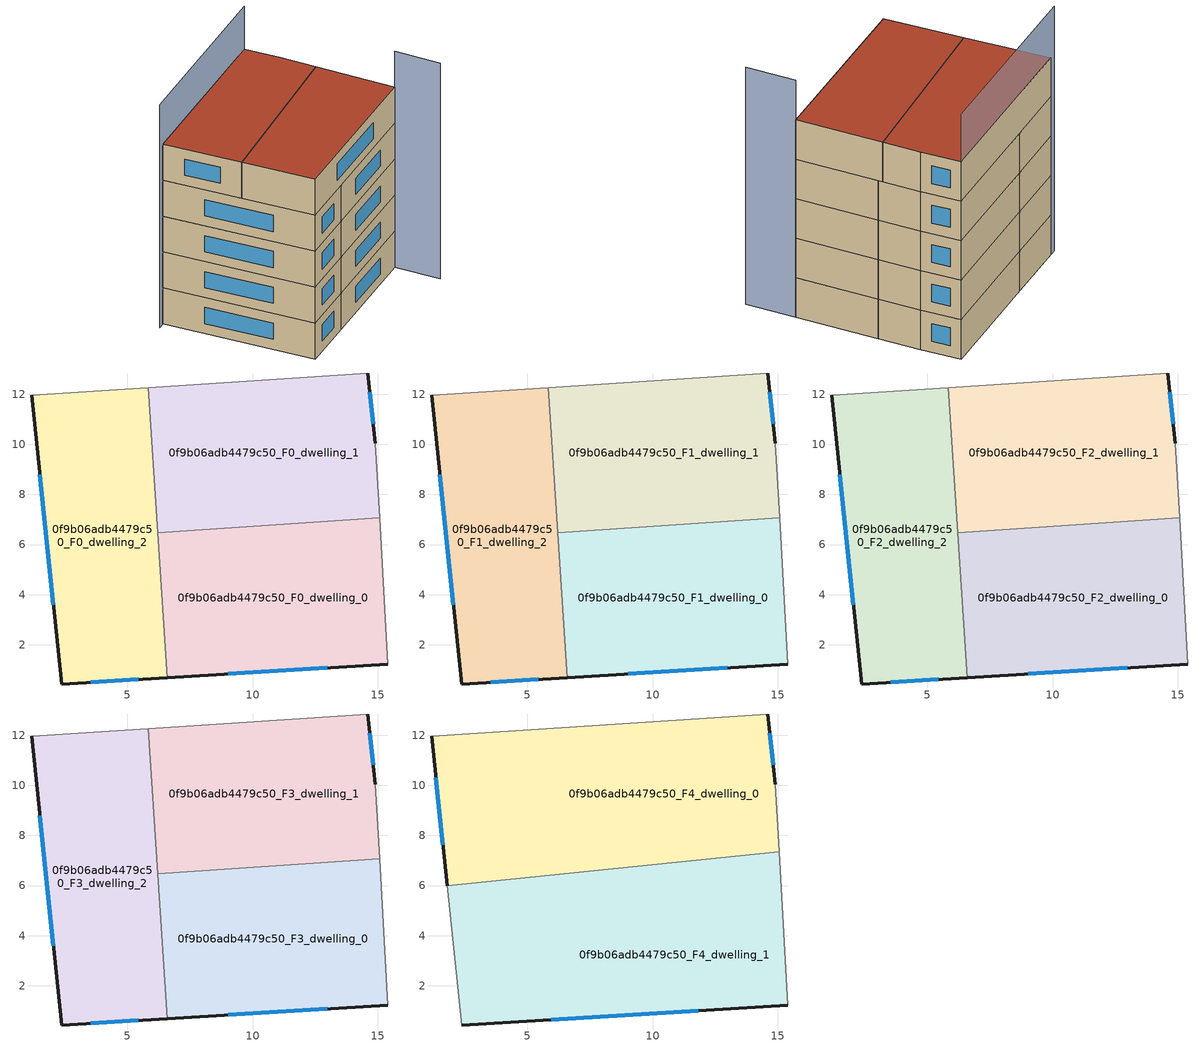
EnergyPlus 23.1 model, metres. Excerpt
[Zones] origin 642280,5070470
0f9b06adb4479c50_F0_dwelling_0
 floor ground (EU_floor_Construction): 15.06,7.07 15.39,1.24 6.6,0.7 6.22,6.47 z0
 wall outside (EU_wall_Construction): 6.6,0.7 15.39,1.24 z0:3
 wall adiabatic (EU_wall_Construction): 15.39,1.24 15.06,7.07 z0:3
 wall to 0f9b06adb4479c50_F0_dwelling_1 (EU_wall_Construction): 15.06,7.07 6.22,6.47 z0:3
 wall to 0f9b06adb4479c50_F0_dwelling_2 (EU_wall_Construction): 6.22,6.47 6.6,0.7 z0:3
 window (EU_Window_Construction): 9.02,0.85 12.97,1.09 z0.83:2.17
0f9b06adb4479c50_F0_dwelling_1
 floor ground (EU_floor_Construction): 14.6,12.84 14.9,10.04 15.06,7.07 6.22,6.47 5.83,12.26 z0
 wall outside (EU_wall_Construction): 14.9,10.04 14.6,12.84 z0:3
 wall adiabatic (EU_wall_Construction): 15.06,7.07 14.9,10.04 / 14.6,12.84 5.83,12.26 z0:3
 wall to 0f9b06adb4479c50_F0_dwelling_2 (EU_wall_Construction): 5.83,12.26 6.22,6.47 z0:3
 window (EU_Window_Construction): 14.81,10.81 14.68,12.07 z0.83:2.17
0f9b06adb4479c50_F0_dwelling_2
 floor ground (EU_floor_Construction): 5.83,12.26 6.6,0.7 2.38,0.44 1.19,11.95 z0
 wall outside (EU_wall_Construction): 1.19,11.95 2.38,0.44 6.6,0.7 z0:3
 wall adiabatic (EU_wall_Construction): 5.83,12.26 1.19,11.95 z0:3
 window (EU_Window_Construction): 3.54,0.51 5.44,0.63 / 1.52,8.78 2.05,3.61 z0.83:2.17
0f9b06adb4479c50_F1_dwelling_0
 floor to 0f9b06adb4479c50_F0_dwelling_0 (EU_floor_Construction): 15.06,7.07 15.39,1.24 6.6,0.7 6.22,6.47 z3
 wall outside (EU_wall_Construction): 6.6,0.7 15.39,1.24 z3:6
 wall adiabatic (EU_wall_Construction): 15.39,1.24 15.06,7.07 z3:6
 wall to 0f9b06adb4479c50_F1_dwelling_1 (EU_wall_Construction): 15.06,7.07 6.22,6.47 z3:6
 wall to 0f9b06adb4479c50_F1_dwelling_2 (EU_wall_Construction): 6.22,6.47 6.6,0.7 z3:6
 window (EU_Window_Construction): 9.02,0.85 12.97,1.09 z3.83:5.17
0f9b06adb4479c50_F1_dwelling_1
 floor to 0f9b06adb4479c50_F0_dwelling_1 (EU_floor_Construction): 14.6,12.84 14.9,10.04 15.06,7.07 6.22,6.47 5.83,12.26 z3
 wall outside (EU_wall_Construction): 14.9,10.04 14.6,12.84 z3:6
 wall adiabatic (EU_wall_Construction): 15.06,7.07 14.9,10.04 / 14.6,12.84 5.83,12.26 z3:6
 wall to 0f9b06adb4479c50_F1_dwelling_2 (EU_wall_Construction): 5.83,12.26 6.22,6.47 z3:6
 window (EU_Window_Construction): 14.81,10.81 14.68,12.07 z3.83:5.17
0f9b06adb4479c50_F1_dwelling_2
 floor to 0f9b06adb4479c50_F0_dwelling_2 (EU_floor_Construction): 5.83,12.26 6.6,0.7 2.38,0.44 1.19,11.95 z3
 wall outside (EU_wall_Construction): 1.19,11.95 2.38,0.44 6.6,0.7 z3:6
 wall adiabatic (EU_wall_Construction): 5.83,12.26 1.19,11.95 z3:6
 window (EU_Window_Construction): 3.54,0.51 5.44,0.63 / 1.52,8.78 2.05,3.61 z3.83:5.17
0f9b06adb4479c50_F2_dwelling_0
 floor to 0f9b06adb4479c50_F1_dwelling_0 (EU_floor_Construction): 15.06,7.07 15.39,1.24 6.6,0.7 6.22,6.47 z6
 wall outside (EU_wall_Construction): 6.6,0.7 15.39,1.24 z6:9
 wall adiabatic (EU_wall_Construction): 15.39,1.24 15.06,7.07 z6:9
 wall to 0f9b06adb4479c50_F2_dwelling_1 (EU_wall_Construction): 15.06,7.07 6.22,6.47 z6:9
 wall to 0f9b06adb4479c50_F2_dwelling_2 (EU_wall_Construction): 6.22,6.47 6.6,0.7 z6:9
 window (EU_Window_Construction): 9.02,0.85 12.97,1.09 z6.83:8.17
0f9b06adb4479c50_F2_dwelling_1
 floor to 0f9b06adb4479c50_F1_dwelling_1 (EU_floor_Construction): 14.6,12.84 14.9,10.04 15.06,7.07 6.22,6.47 5.83,12.26 z6
 wall outside (EU_wall_Construction): 14.9,10.04 14.6,12.84 z6:9
 wall adiabatic (EU_wall_Construction): 15.06,7.07 14.9,10.04 / 14.6,12.84 5.83,12.26 z6:9
 wall to 0f9b06adb4479c50_F2_dwelling_2 (EU_wall_Construction): 5.83,12.26 6.22,6.47 z6:9
 window (EU_Window_Construction): 14.81,10.81 14.68,12.07 z6.83:8.17
0f9b06adb4479c50_F2_dwelling_2
 floor to 0f9b06adb4479c50_F1_dwelling_2 (EU_floor_Construction): 5.83,12.26 6.6,0.7 2.38,0.44 1.19,11.95 z6
 wall outside (EU_wall_Construction): 1.19,11.95 2.38,0.44 6.6,0.7 z6:9
 wall adiabatic (EU_wall_Construction): 5.83,12.26 1.19,11.95 z6:9
 window (EU_Window_Construction): 3.54,0.51 5.44,0.63 / 1.52,8.78 2.05,3.61 z6.83:8.17
0f9b06adb4479c50_F3_dwelling_0
 floor to 0f9b06adb4479c50_F2_dwelling_0 (EU_floor_Construction): 15.06,7.07 15.39,1.24 6.6,0.7 6.22,6.47 z9
 wall outside (EU_wall_Construction): 6.6,0.7 15.39,1.24 z9:12
 wall adiabatic (EU_wall_Construction): 15.39,1.24 15.06,7.07 z9:12
 wall to 0f9b06adb4479c50_F3_dwelling_1 (EU_wall_Construction): 15.06,7.07 6.22,6.47 z9:12
 wall to 0f9b06adb4479c50_F3_dwelling_2 (EU_wall_Construction): 6.22,6.47 6.6,0.7 z9:12
 window (EU_Window_Construction): 9.02,0.85 12.97,1.09 z9.83:11.17
0f9b06adb4479c50_F3_dwelling_1
 floor to 0f9b06adb4479c50_F2_dwelling_1 (EU_floor_Construction): 14.6,12.84 14.9,10.04 15.06,7.07 6.22,6.47 5.83,12.26 z9
 wall outside (EU_wall_Construction): 14.9,10.04 14.6,12.84 z9:12
 wall adiabatic (EU_wall_Construction): 15.06,7.07 14.9,10.04 / 14.6,12.84 5.83,12.26 z9:12
 wall to 0f9b06adb4479c50_F3_dwelling_2 (EU_wall_Construction): 5.83,12.26 6.22,6.47 z9:12
 window (EU_Window_Construction): 14.81,10.81 14.68,12.07 z9.83:11.17
0f9b06adb4479c50_F3_dwelling_2
 floor to 0f9b06adb4479c50_F2_dwelling_2 (EU_floor_Construction): 5.83,12.26 6.6,0.7 2.38,0.44 1.19,11.95 z9
 wall outside (EU_wall_Construction): 1.19,11.95 2.38,0.44 6.6,0.7 z9:12
 wall adiabatic (EU_wall_Construction): 5.83,12.26 1.19,11.95 z9:12
 window (EU_Window_Construction): 3.54,0.51 5.44,0.63 / 1.52,8.78 2.05,3.61 z9.83:11.17
0f9b06adb4479c50_F4_dwelling_0
 floor to 0f9b06adb4479c50_F3_dwelling_0 (EU_floor_Construction): 7.09,6.53 6.22,6.44 6.22,6.47 z12
 floor to 0f9b06adb4479c50_F3_dwelling_1 (EU_floor_Construction): 14.6,12.84 14.9,10.04 15.05,7.36 7.09,6.53 6.22,6.47 5.83,12.26 z12
 floor to 0f9b06adb4479c50_F3_dwelling_2 (EU_floor_Construction): 5.83,12.26 6.22,6.44 1.81,5.98 1.19,11.95 z12
 wall outside (EU_wall_Construction): 14.9,10.04 14.6,12.84 / 1.19,11.95 1.81,5.98 z12:15
 wall adiabatic (EU_wall_Construction): 14.6,12.84 1.19,11.95 / 15.05,7.36 14.9,10.04 z12:15
 wall to 0f9b06adb4479c50_F4_dwelling_1 (EU_wall_Construction): 1.81,5.98 15.05,7.36 z12:15
 window (EU_Window_Construction): 14.81,10.81 14.68,12.07 / 1.36,10.31 1.64,7.62 z12.83:14.17
 roof outside (EU_roof_Construction): 15.05,7.36 14.9,10.04 14.6,12.84 1.19,11.95 1.81,5.98 z15
0f9b06adb4479c50_F4_dwelling_1
 floor to 0f9b06adb4479c50_F3_dwelling_0 (EU_floor_Construction): 15.06,7.07 15.39,1.24 6.6,0.7 6.41,3.53 10.63,6.77 z12; 10.63,6.77 6.41,3.53 6.22,6.44 7.09,6.53 z12
 floor to 0f9b06adb4479c50_F3_dwelling_1 (EU_floor_Construction): 15.05,7.36 15.06,7.07 10.63,6.77 10.83,6.92 z12; 10.83,6.92 10.63,6.77 7.09,6.53 z12
 floor to 0f9b06adb4479c50_F3_dwelling_2 (EU_floor_Construction): 6.22,6.44 6.41,3.53 2.38,0.44 1.81,5.98 z12; 6.41,3.53 6.6,0.7 2.38,0.44 z12
 wall outside (EU_wall_Construction): 2.38,0.44 15.39,1.24 z12:15
 wall adiabatic (EU_wall_Construction): 15.39,1.24 15.05,7.36 / 1.81,5.98 2.38,0.44 z12:15
 window (EU_Window_Construction): 5.96,0.66 11.81,1.02 z12.83:14.17
 roof outside (EU_roof_Construction): 15.39,1.24 15.05,7.36 1.81,5.98 2.38,0.44 z15
shading: 15.6,-2.28 15.39,1.24 z0:18; 15.39,1.24 14.87,10.07 z0:12.7; 14.6,12.84 0.65,11.91 z0:18.6
[Building]
EU S2 Campaign: North Axis=0; Terrain=City; Solar Distribution=FullExterior
[Site:Location]
Lyon-Bron: Latitude=45.75; Longitude=5; Time Zone=1; Elevation=198
[SizingPeriod:WeatherFileDays]
AnnualSizingPeriod: Begin Month=1; Begin Day of Month=1; End Month=12; End Day of Month=31; Day of Week for Start Day=Monday; Use Weather File Daylight Saving Period=No; Use Weather File Rain and Snow Indicators=No
[MATERIAL]
EU_InternalMass_Material: Roughness=MediumRough; Thickness=0.1; Conductivity=1; Density=1800; Specific Heat=900; Thermal Absorptance=0.9; Solar Absorptance=0.7; Visible Absorptance=0.7
[MATERIAL:NOMASS] Roughness=MediumRough; Thermal Absorptance=0.9; Solar Absorptance=0.7; Visible Absorptance=0.7
Name | Thermal Resistance
EU_wall_NoMass | 0.87146
EU_roof_NoMass | 0.842276
EU_floor_NoMass | 0.496999
[WINDOWMATERIAL:SIMPLEGLAZINGSYSTEM]
EU_Window_SimpleGlazing: UFactor=2.2525; Solar Heat Gain Coefficient=0.76; Visible Transmittance=0.76
[CONSTRUCTION]
EU_wall_Construction: EU_wall_NoMass
EU_roof_Construction: EU_roof_NoMass
EU_floor_Construction: EU_floor_NoMass
EU_Window_Construction: EU_Window_SimpleGlazing
EU_InternalMass_Construction: EU_InternalMass_Material
[ZONE] Type=1; Multiplier=1; Ceiling Height=autocalculate; Floor Area=autocalculate; Part of Total Floor Area=Yes
Name | Volume
0f9b06adb4479c50_F0_dwelling_0 | 154.168
0f9b06adb4479c50_F1_dwelling_0; 0f9b06adb4479c50_F2_dwelling_0; 0f9b06adb4479c50_F3_dwelling_0 | 154.167
0f9b06adb4479c50_F4_dwelling_0 | 231.217
0f9b06adb4479c50_F0_dwelling_1 | 154.137
0f9b06adb4479c50_F1_dwelling_1; 0f9b06adb4479c50_F2_dwelling_1; 0f9b06adb4479c50_F3_dwelling_1 | 154.136
0f9b06adb4479c50_F4_dwelling_1 | 231.218
0f9b06adb4479c50_F0_dwelling_2 | 154.153
0f9b06adb4479c50_F1_dwelling_2; 0f9b06adb4479c50_F2_dwelling_2; 0f9b06adb4479c50_F3_dwelling_2 | 154.151
[INTERNALMASS] Construction=EU_InternalMass_Construction
Name | Zone or ZoneList | Surface Area
0f9b06adb4479c50_F0_dwelling_0_EU_InternalMass | 0f9b06adb4479c50_F0_dwelling_0 | 51.3897
0f9b06adb4479c50_F0_dwelling_1_EU_InternalMass | 0f9b06adb4479c50_F0_dwelling_1 | 51.3768
0f9b06adb4479c50_F0_dwelling_2_EU_InternalMass | 0f9b06adb4479c50_F0_dwelling_2 | 51.384
0f9b06adb4479c50_F1_dwelling_0_EU_InternalMass | 0f9b06adb4479c50_F1_dwelling_0 | 51.3897
0f9b06adb4479c50_F1_dwelling_1_EU_InternalMass | 0f9b06adb4479c50_F1_dwelling_1 | 51.3768
0f9b06adb4479c50_F1_dwelling_2_EU_InternalMass | 0f9b06adb4479c50_F1_dwelling_2 | 51.384
0f9b06adb4479c50_F2_dwelling_0_EU_InternalMass | 0f9b06adb4479c50_F2_dwelling_0 | 51.3897
0f9b06adb4479c50_F2_dwelling_1_EU_InternalMass | 0f9b06adb4479c50_F2_dwelling_1 | 51.3768
0f9b06adb4479c50_F2_dwelling_2_EU_InternalMass | 0f9b06adb4479c50_F2_dwelling_2 | 51.384
0f9b06adb4479c50_F3_dwelling_0_EU_InternalMass | 0f9b06adb4479c50_F3_dwelling_0 | 51.3897
0f9b06adb4479c50_F3_dwelling_1_EU_InternalMass | 0f9b06adb4479c50_F3_dwelling_1 | 51.3768
0f9b06adb4479c50_F3_dwelling_2_EU_InternalMass | 0f9b06adb4479c50_F3_dwelling_2 | 51.384
0f9b06adb4479c50_F4_dwelling_0_EU_InternalMass | 0f9b06adb4479c50_F4_dwelling_0 | 77.0739
0f9b06adb4479c50_F4_dwelling_1_EU_InternalMass | 0f9b06adb4479c50_F4_dwelling_1 | 77.0754
[OTHEREQUIPMENT] Fuel Type=Electricity; Design Level Calculation Method=Watts/Area; Power per Zone Floor Area=1; Fraction Latent=0; Fraction Radiant=0; Fraction Lost=0; Carbon Dioxide Generation Rate=0; EndUse Subcategory=EU_Step8_InternalGains
Name | Zone or ZoneList or Space or SpaceList | Schedule
EU_Step8_InternalGain_0f9b06adb4479c50_F0_dwelling_0_f000 | 0f9b06adb4479c50_F0_dwelling_0 | EU_Step8_GainSchedule_0f9b06adb4479c50_F0_dwelling_0_f000
EU_Step8_InternalGain_0f9b06adb4479c50_F0_dwelling_1_f000 | 0f9b06adb4479c50_F0_dwelling_1 | EU_Step8_GainSchedule_0f9b06adb4479c50_F0_dwelling_1_f000
EU_Step8_InternalGain_0f9b06adb4479c50_F0_dwelling_2_f000 | 0f9b06adb4479c50_F0_dwelling_2 | EU_Step8_GainSchedule_0f9b06adb4479c50_F0_dwelling_2_f000
EU_Step8_InternalGain_0f9b06adb4479c50_F1_dwelling_0_f000 | 0f9b06adb4479c50_F1_dwelling_0 | EU_Step8_GainSchedule_0f9b06adb4479c50_F1_dwelling_0_f000
EU_Step8_InternalGain_0f9b06adb4479c50_F1_dwelling_1_f000 | 0f9b06adb4479c50_F1_dwelling_1 | EU_Step8_GainSchedule_0f9b06adb4479c50_F1_dwelling_1_f000
EU_Step8_InternalGain_0f9b06adb4479c50_F1_dwelling_2_f000 | 0f9b06adb4479c50_F1_dwelling_2 | EU_Step8_GainSchedule_0f9b06adb4479c50_F1_dwelling_2_f000
EU_Step8_InternalGain_0f9b06adb4479c50_F2_dwelling_0_f000 | 0f9b06adb4479c50_F2_dwelling_0 | EU_Step8_GainSchedule_0f9b06adb4479c50_F2_dwelling_0_f000
EU_Step8_InternalGain_0f9b06adb4479c50_F2_dwelling_1_f000 | 0f9b06adb4479c50_F2_dwelling_1 | EU_Step8_GainSchedule_0f9b06adb4479c50_F2_dwelling_1_f000
EU_Step8_InternalGain_0f9b06adb4479c50_F2_dwelling_2_f000 | 0f9b06adb4479c50_F2_dwelling_2 | EU_Step8_GainSchedule_0f9b06adb4479c50_F2_dwelling_2_f000
EU_Step8_InternalGain_0f9b06adb4479c50_F3_dwelling_0_f000 | 0f9b06adb4479c50_F3_dwelling_0 | EU_Step8_GainSchedule_0f9b06adb4479c50_F3_dwelling_0_f000
EU_Step8_InternalGain_0f9b06adb4479c50_F3_dwelling_1_f000 | 0f9b06adb4479c50_F3_dwelling_1 | EU_Step8_GainSchedule_0f9b06adb4479c50_F3_dwelling_1_f000
EU_Step8_InternalGain_0f9b06adb4479c50_F3_dwelling_2_f000 | 0f9b06adb4479c50_F3_dwelling_2 | EU_Step8_GainSchedule_0f9b06adb4479c50_F3_dwelling_2_f000
EU_Step8_InternalGain_0f9b06adb4479c50_F4_dwelling_0_f000 | 0f9b06adb4479c50_F4_dwelling_0 | EU_Step8_GainSchedule_0f9b06adb4479c50_F4_dwelling_0_f000
EU_Step8_InternalGain_0f9b06adb4479c50_F4_dwelling_1_f000 | 0f9b06adb4479c50_F4_dwelling_1 | EU_Step8_GainSchedule_0f9b06adb4479c50_F4_dwelling_1_f000
[ZONEVENTILATION:DESIGNFLOWRATE] Schedule=EU_AlwaysOn; Design Flow Rate Calculation Method=AirChanges/Hour; Air Changes per Hour=0.425; Ventilation Type=Natural; Fan Pressure Rise=0; Fan Total Efficiency=1; Constant Term Coefficient=1; Temperature Term Coefficient=0; Velocity Term Coefficient=0; Velocity Squared Term Coefficient=0; Minimum Indoor Temperature=-100; Maximum Indoor Temperature=100; Delta Temperature=-100; Minimum Outdoor Temperature=-100; Maximum Outdoor Temperature=100; Maximum Wind Speed=40
Name | Zone or ZoneList or Space or SpaceList
EU_ConstantAir_0f9b06adb4479c50_F0_dwelling_0 | 0f9b06adb4479c50_F0_dwelling_0
EU_ConstantAir_0f9b06adb4479c50_F0_dwelling_1 | 0f9b06adb4479c50_F0_dwelling_1
EU_ConstantAir_0f9b06adb4479c50_F0_dwelling_2 | 0f9b06adb4479c50_F0_dwelling_2
EU_ConstantAir_0f9b06adb4479c50_F1_dwelling_0 | 0f9b06adb4479c50_F1_dwelling_0
EU_ConstantAir_0f9b06adb4479c50_F1_dwelling_1 | 0f9b06adb4479c50_F1_dwelling_1
EU_ConstantAir_0f9b06adb4479c50_F1_dwelling_2 | 0f9b06adb4479c50_F1_dwelling_2
EU_ConstantAir_0f9b06adb4479c50_F2_dwelling_0 | 0f9b06adb4479c50_F2_dwelling_0
EU_ConstantAir_0f9b06adb4479c50_F2_dwelling_1 | 0f9b06adb4479c50_F2_dwelling_1
EU_ConstantAir_0f9b06adb4479c50_F2_dwelling_2 | 0f9b06adb4479c50_F2_dwelling_2
EU_ConstantAir_0f9b06adb4479c50_F3_dwelling_0 | 0f9b06adb4479c50_F3_dwelling_0
EU_ConstantAir_0f9b06adb4479c50_F3_dwelling_1 | 0f9b06adb4479c50_F3_dwelling_1
EU_ConstantAir_0f9b06adb4479c50_F3_dwelling_2 | 0f9b06adb4479c50_F3_dwelling_2
EU_ConstantAir_0f9b06adb4479c50_F4_dwelling_0 | 0f9b06adb4479c50_F4_dwelling_0
EU_ConstantAir_0f9b06adb4479c50_F4_dwelling_1 | 0f9b06adb4479c50_F4_dwelling_1
[HVACTEMPLATE:THERMOSTAT] Constant Heating Setpoint=20; Constant Cooling Setpoint=50
EU_HeatOnly_0f9b06adb4479c50_F0_dwelling_0; EU_HeatOnly_0f9b06adb4479c50_F0_dwelling_1; EU_HeatOnly_0f9b06adb4479c50_F0_dwelling_2; EU_HeatOnly_0f9b06adb4479c50_F1_dwelling_0; EU_HeatOnly_0f9b06adb4479c50_F1_dwelling_1; EU_HeatOnly_0f9b06adb4479c50_F1_dwelling_2; EU_HeatOnly_0f9b06adb4479c50_F2_dwelling_0; EU_HeatOnly_0f9b06adb4479c50_F2_dwelling_1; EU_HeatOnly_0f9b06adb4479c50_F2_dwelling_2; EU_HeatOnly_0f9b06adb4479c50_F3_dwelling_0; EU_HeatOnly_0f9b06adb4479c50_F3_dwelling_1; EU_HeatOnly_0f9b06adb4479c50_F3_dwelling_2; EU_HeatOnly_0f9b06adb4479c50_F4_dwelling_0; EU_HeatOnly_0f9b06adb4479c50_F4_dwelling_1
[HVACTEMPLATE:ZONE:IDEALLOADSAIRSYSTEM] System Availability Schedule=EU_AlwaysOn; Maximum Heating Supply Air Temperature=50; Minimum Cooling Supply Air Temperature=13; Maximum Heating Supply Air Humidity Ratio=0.0156; Minimum Cooling Supply Air Humidity Ratio=0.0077; Heating Limit=NoLimit; Cooling Limit=NoLimit; Heating Availability Schedule=EU_AlwaysOn; Cooling Availability Schedule=EU_CoolingOff; Dehumidification Control Type=ConstantSensibleHeatRatio; Cooling Sensible Heat Ratio=0.7; Dehumidification Setpoint=60; Humidification Control Type=None; Humidification Setpoint=30; Outdoor Air Method=None; Outdoor Air Flow Rate per Person=0.00944; Outdoor Air Flow Rate per Zone Floor Area=0; Outdoor Air Flow Rate per Zone=0; Demand Controlled Ventilation Type=None; Outdoor Air Economizer Type=NoEconomizer; Heat Recovery Type=None; Sensible Heat Recovery Effectiveness=0.7; Latent Heat Recovery Effectiveness=0.65
Name | Template Thermostat
0f9b06adb4479c50_F0_dwelling_0 | EU_HeatOnly_0f9b06adb4479c50_F0_dwelling_0
0f9b06adb4479c50_F0_dwelling_1 | EU_HeatOnly_0f9b06adb4479c50_F0_dwelling_1
0f9b06adb4479c50_F0_dwelling_2 | EU_HeatOnly_0f9b06adb4479c50_F0_dwelling_2
0f9b06adb4479c50_F1_dwelling_0 | EU_HeatOnly_0f9b06adb4479c50_F1_dwelling_0
0f9b06adb4479c50_F1_dwelling_1 | EU_HeatOnly_0f9b06adb4479c50_F1_dwelling_1
0f9b06adb4479c50_F1_dwelling_2 | EU_HeatOnly_0f9b06adb4479c50_F1_dwelling_2
0f9b06adb4479c50_F2_dwelling_0 | EU_HeatOnly_0f9b06adb4479c50_F2_dwelling_0
0f9b06adb4479c50_F2_dwelling_1 | EU_HeatOnly_0f9b06adb4479c50_F2_dwelling_1
0f9b06adb4479c50_F2_dwelling_2 | EU_HeatOnly_0f9b06adb4479c50_F2_dwelling_2
0f9b06adb4479c50_F3_dwelling_0 | EU_HeatOnly_0f9b06adb4479c50_F3_dwelling_0
0f9b06adb4479c50_F3_dwelling_1 | EU_HeatOnly_0f9b06adb4479c50_F3_dwelling_1
0f9b06adb4479c50_F3_dwelling_2 | EU_HeatOnly_0f9b06adb4479c50_F3_dwelling_2
0f9b06adb4479c50_F4_dwelling_0 | EU_HeatOnly_0f9b06adb4479c50_F4_dwelling_0
0f9b06adb4479c50_F4_dwelling_1 | EU_HeatOnly_0f9b06adb4479c50_F4_dwelling_1
[SIZING:ZONE] Zone Cooling Design Supply Air Temperature Input Method=SupplyAirTemperature; Zone Cooling Design Supply Air Temperature=13; Zone Heating Design Supply Air Temperature Input Method=SupplyAirTemperature; Zone Heating Design Supply Air Temperature=50; Zone Cooling Design Supply Air Humidity Ratio=0.008; Zone Heating Design Supply Air Humidity Ratio=0.008; Cooling Design Air Flow Method=DesignDay; Cooling Design Air Flow Rate=0; Cooling Minimum Air Flow per Zone Floor Area=0.000762; Cooling Minimum Air Flow=0; Cooling Minimum Air Flow Fraction=0.2; Heating Design Air Flow Method=DesignDay; Heating Design Air Flow Rate=0; Heating Maximum Air Flow per Zone Floor Area=0.002032; Heating Maximum Air Flow=0.141576; Heating Maximum Air Flow Fraction=0.3; Account for Dedicated Outdoor Air System=No; Dedicated Outdoor Air System Control Strategy=NeutralSupplyAir; Dedicated Outdoor Air Low Setpoint Temperature for Design=autosize; Dedicated Outdoor Air High Setpoint Temperature for Design=autosize; Zone Load Sizing Method=Sensible Load Only No Latent Load; Zone Latent Cooling Design Supply Air Humidity Ratio Input Method=HumidityRatioDifference; Zone Cooling Design Supply Air Humidity Ratio Difference=0.005; Zone Latent Heating Design Supply Air Humidity Ratio Input Method=HumidityRatioDifference; Zone Humidification Design Supply Air Humidity Ratio Difference=0.005
0f9b06adb4479c50_F0_dwelling_0; 0f9b06adb4479c50_F0_dwelling_1; 0f9b06adb4479c50_F0_dwelling_2; 0f9b06adb4479c50_F1_dwelling_0; 0f9b06adb4479c50_F1_dwelling_1; 0f9b06adb4479c50_F1_dwelling_2; 0f9b06adb4479c50_F2_dwelling_0; 0f9b06adb4479c50_F2_dwelling_1; 0f9b06adb4479c50_F2_dwelling_2; 0f9b06adb4479c50_F3_dwelling_0; 0f9b06adb4479c50_F3_dwelling_1; 0f9b06adb4479c50_F3_dwelling_2; 0f9b06adb4479c50_F4_dwelling_0; 0f9b06adb4479c50_F4_dwelling_1
[SCHEDULE:CONSTANT]
Name | Hourly Value
EU_AlwaysOn | 1
EU_CoolingOff | 0
[SCHEDULE:FILE] Column Number=1; Rows to Skip at Top=0; Number of Hours of Data=8760; Column Separator=Comma; Interpolate to Timestep=No; Minutes per Item=60; Adjust Schedule for Daylight Savings=Yes
Name | File
EU_Step8_GainSchedule_0f9b06adb4479c50_F0_dwelling_0_f000 | ../../schedules/0f9b06adb4479c50/0f9b06adb4479c50_F0_dwelling_0_f000_gain.csv
EU_Step8_GainSchedule_0f9b06adb4479c50_F0_dwelling_1_f000 | ../../schedules/0f9b06adb4479c50/0f9b06adb4479c50_F0_dwelling_1_f000_gain.csv
EU_Step8_GainSchedule_0f9b06adb4479c50_F0_dwelling_2_f000 | ../../schedules/0f9b06adb4479c50/0f9b06adb4479c50_F0_dwelling_2_f000_gain.csv
EU_Step8_GainSchedule_0f9b06adb4479c50_F1_dwelling_0_f000 | ../../schedules/0f9b06adb4479c50/0f9b06adb4479c50_F1_dwelling_0_f000_gain.csv
EU_Step8_GainSchedule_0f9b06adb4479c50_F1_dwelling_1_f000 | ../../schedules/0f9b06adb4479c50/0f9b06adb4479c50_F1_dwelling_1_f000_gain.csv
EU_Step8_GainSchedule_0f9b06adb4479c50_F1_dwelling_2_f000 | ../../schedules/0f9b06adb4479c50/0f9b06adb4479c50_F1_dwelling_2_f000_gain.csv
EU_Step8_GainSchedule_0f9b06adb4479c50_F2_dwelling_0_f000 | ../../schedules/0f9b06adb4479c50/0f9b06adb4479c50_F2_dwelling_0_f000_gain.csv
EU_Step8_GainSchedule_0f9b06adb4479c50_F2_dwelling_1_f000 | ../../schedules/0f9b06adb4479c50/0f9b06adb4479c50_F2_dwelling_1_f000_gain.csv
EU_Step8_GainSchedule_0f9b06adb4479c50_F2_dwelling_2_f000 | ../../schedules/0f9b06adb4479c50/0f9b06adb4479c50_F2_dwelling_2_f000_gain.csv
EU_Step8_GainSchedule_0f9b06adb4479c50_F3_dwelling_0_f000 | ../../schedules/0f9b06adb4479c50/0f9b06adb4479c50_F3_dwelling_0_f000_gain.csv
EU_Step8_GainSchedule_0f9b06adb4479c50_F3_dwelling_1_f000 | ../../schedules/0f9b06adb4479c50/0f9b06adb4479c50_F3_dwelling_1_f000_gain.csv
EU_Step8_GainSchedule_0f9b06adb4479c50_F3_dwelling_2_f000 | ../../schedules/0f9b06adb4479c50/0f9b06adb4479c50_F3_dwelling_2_f000_gain.csv
EU_Step8_GainSchedule_0f9b06adb4479c50_F4_dwelling_0_f000 | ../../schedules/0f9b06adb4479c50/0f9b06adb4479c50_F4_dwelling_0_f000_gain.csv
EU_Step8_GainSchedule_0f9b06adb4479c50_F4_dwelling_1_f000 | ../../schedules/0f9b06adb4479c50/0f9b06adb4479c50_F4_dwelling_1_f000_gain.csv
